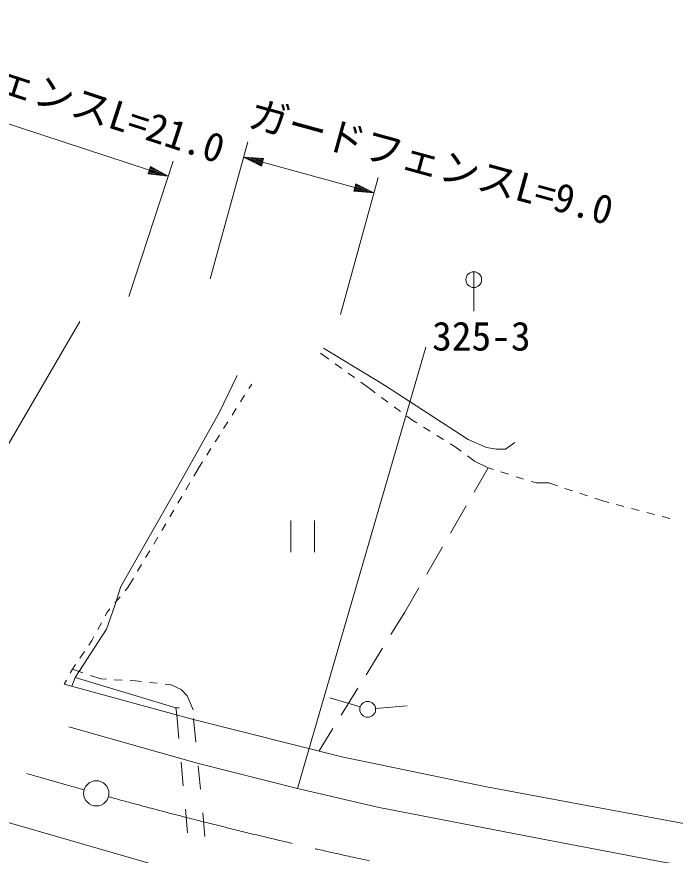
# Model space of a CAD drawing. Units: millimetres, scale not verified. Extents: x 40000 to 680000, y 20000 to 380000.
# Drawn here: x 165729 to 207408, y 271912 to 324984 of the extents above; entities that cross this region are included whole.
import ezdxf
from ezdxf.enums import TextEntityAlignment as Align

# ---------------------------------------------------------------- set-up
doc = ezdxf.new("R2010")
doc.units = ezdxf.units.MM
doc.header["$LTSCALE"] = 1000
doc.linetypes.add('CHAIN', pattern=[18.5, 12, -1.5, 3.5, -1.5])
for name, color, linetype, lineweight in [('M-BGD', 7, 'Continuous', 13), ('M-BMK', 2, 'CHAIN', 13), ('M-BMK-SRVR', 3, 'Continuous', 13), ('M-STR-HTXT', 7, 'Continuous', 13), ('M-STR-STRC', 7, 'Continuous', 13), ('M-STR-STRD', 7, 'Continuous', 13)]:
    doc.layers.add(name, color=color, linetype=linetype, lineweight=lineweight)
doc.styles.add('ＭＳ ゴシック', font='')
doc.styles.get('ＭＳ ゴシック').set_extended_font_data('MS Gothic')

msp = doc.modelspace()

# ---------------------------------------------------------------- linework, layer by layer
at = {"layer": 'M-BGD'}
for p, q in [((184957, 303694), (185486, 303313)), ((185892, 303021), (186297, 302728)), ((186703, 302436), (187108, 302144)), ((180602, 301739), (180422, 301453)), ((187514, 301851), (188043, 301470)), ((188043, 301470), (188419, 301191)), ((180154, 301031), (179887, 300608)), ((188821, 300894), (189223, 300596)), ((179620, 300185), (179353, 299763)), ((189625, 300299), (190027, 300001)), ((179086, 299340), (178818, 298918)), ((190429, 299704), (190805, 299425)), ((190805, 299425), (191044, 299277)), ((191469, 299013), (191894, 298749)), ((178551, 298495), (178284, 298072)), ((192318, 298486), (192743, 298222)), ((193168, 297958), (193407, 297810)), ((193407, 297810), (193851, 297483)), ((178017, 297650), (177749, 297227)), ((177482, 296805), (177301, 296519)), ((194254, 297187), (194698, 296860)), ((194698, 296860), (195577, 296424)), ((177301, 296519), (176942, 295911)), ((194686, 294887), (195577, 296424)), ((195577, 296424), (195900, 296323)), ((196378, 296174), (196855, 296024)), ((197332, 295874), (197809, 295725)), ((176687, 295481), (176433, 295051)), ((198286, 295575), (198609, 295474)), ((198609, 295474), (199398, 295474)), ((199398, 295474), (199951, 295291)), ((200426, 295135), (200901, 294978)), ((176178, 294620), (175923, 294190)), ((201376, 294821), (201851, 294665)), ((193182, 292292), (194185, 294022)), ((202326, 294508), (202879, 294326)), ((202879, 294326), (203198, 294241)), ((203682, 294113), (204165, 293985)), ((175669, 293760), (175414, 293330)), ((204648, 293857), (205132, 293728)), ((205615, 293600), (206098, 293472)), ((183077, 293092), (183077, 291092)), ((184577, 293092), (184577, 291092)), ((206582, 293344), (207065, 293216)), ((175159, 292899), (174905, 292469)), ((174650, 292039), (174396, 291608)), ((191678, 289696), (192681, 291426)), ((174141, 291178), (173886, 290748)), ((173632, 290318), (173377, 289887)), ((173122, 289457), (172763, 288850)), ((172763, 288850), (172593, 288650)), ((190285, 287293), (191176, 288831)), ((172270, 288269), (171946, 287888)), ((171453, 287307), (171325, 287070)), ((171623, 287506), (171453, 287307)), ((189412, 285880), (190285, 287293)), ((171088, 286630), (170850, 286190)), ((170613, 285750), (170485, 285513)), ((170485, 285513), (170286, 285219)), ((187836, 283328), (188887, 285029)), ((170006, 284805), (169726, 284391)), ((169445, 283977), (169247, 283683)), ((169247, 283683), (169107, 283431)), ((169247, 283683), (169916, 283458)), ((168866, 282993), (168726, 282741)), ((170390, 283298), (171059, 283073)), ((171059, 283073), (171404, 283053)), ((171903, 283025), (172402, 282996)), ((172902, 282967), (173247, 282947)), ((173247, 282947), (173632, 282905)), ((176835, 280526), (168726, 282741)), ((174129, 282850), (174626, 282794)), ((175123, 282739), (175508, 282696)), ((175508, 282696), (176135, 282409)), ((176135, 282409), (176512, 281997)), ((186259, 280776), (187310, 282477)), ((176512, 281997), (176889, 281118)), ((187466, 281296), (185554, 281883)), ((188442, 281195), (190433, 281379)), ((176009, 281234), (175795, 281234)), ((175855, 280793), (175993, 279300)), ((177053, 279073), (176906, 280565)), ((184861, 278512), (185734, 279925)), ((176130, 277806), (176267, 276312)), ((177348, 276087), (177201, 277580)), ((176404, 274819), (176541, 273325)), ((177643, 273102), (177496, 274594))]:
    msp.add_line(p, q, dxfattribs=at)
for points in [[(77141, 311282), (88062, 305888), (110612, 295240), (122254, 289823), (138454, 283167), (142436, 281607), (155855, 276853), (163712, 274413), (175337, 271058), (181490, 269309), (193474, 266672), (201511, 265174), (206283, 264403), (207269, 260223), (207251, 259595), (206946, 259415), (194496, 254590), (173758, 247019)], [(169727, 305695), (161905, 292312), (159711, 293594), (158227, 291056), (152957, 294136), (155398, 298311), (154552, 298806), (158442, 305462), (156036, 306869), (158316, 310771), (159833, 309884)], [(197264, 298035), (196672, 297622), (196098, 297622), (195470, 297712), (194304, 298232), (189011, 301667), (185137, 303999)], [(169426, 283172), (171417, 286221), (171920, 287657), (172314, 288912), (175902, 295209), (178557, 299963), (179687, 302277)], [(235192, 291594), (232214, 279091), (231210, 275180), (229882, 270910), (218652, 272202), (209305, 273664), (195456, 276238), (186307, 278149), (176835, 280526)], [(169208, 282610), (169426, 283172), (175795, 281234), (175855, 280793)]]:
    msp.add_lwpolyline(points, dxfattribs=at)
msp.add_circle((187944, 281149), 500, dxfattribs=at)
at = {"layer": 'M-BMK'}
for start, end in [(243.43652, 254.34356), (254.63798, 260.89202)]:
    msp.add_arc((254019, 575853), 311362, start, end, dxfattribs=at)
at = {"layer": 'M-BMK-SRVR'}
msp.add_circle((170763, 275829), 800, dxfattribs=at)
at = {"layer": 'M-STR-HTXT'}
for p, q in [((158055, 320530), (174121, 315279)), ((177969, 308391), (180347, 317071)), ((172824, 307286), (175620, 315841)), ((180082, 316106), (181222, 315535)), ((180082, 316106), (181354, 316017)), ((180082, 316106), (181288, 315776)), ((181275, 315728), (180310, 315992)), ((181301, 315824), (180337, 316089)), ((180538, 315878), (181262, 315680)), ((180591, 316071), (181314, 315873)), ((181328, 315921), (180845, 316053)), ((181100, 316035), (181341, 315969)), ((181222, 315535), (181354, 316017)), ((174198, 315516), (174043, 315041)), ((175309, 314890), (174121, 315279)), ((174136, 315326), (175087, 315016)), ((174865, 315141), (174152, 315374)), ((174167, 315421), (174643, 315266)), ((174421, 315391), (174183, 315469)), ((175309, 314890), (174198, 315516)), ((181248, 315631), (180766, 315764)), ((180994, 315649), (181235, 315583)), ((181288, 315776), (187129, 314176)), ((175309, 314890), (174043, 315041)), ((174296, 315011), (174059, 315089)), ((174074, 315136), (174549, 314981)), ((174803, 314951), (174090, 315184)), ((174105, 315231), (175056, 314921)), ((186221, 306130), (188599, 314810)), ((187195, 314417), (187063, 313935)), ((187142, 314224), (188107, 313960)), ((187879, 314075), (187155, 314273)), ((187169, 314321), (187651, 314189)), ((187423, 314303), (187182, 314369)), ((188334, 313846), (187195, 314417)), ((188334, 313846), (187063, 313935)), ((187317, 313917), (187076, 313983)), ((187089, 314032), (187571, 313899)), ((187826, 313882), (187102, 314080)), ((187116, 314128), (188080, 313864)), ((188334, 313846), (187129, 314176))]:
    msp.add_line(p, q, dxfattribs=at)
at = {"layer": 'M-STR-STRC'}
for p, q in [((194656, 308847), (194656, 306347)), ((191631, 304076), (183493, 276135))]:
    msp.add_line(p, q, dxfattribs=at)
msp.add_circle((194656, 308347), 500, dxfattribs=at)
at = {"layer": 'M-STR-STRD'}
msp.add_lwpolyline([(169016, 280046), (177142, 277732), (183493, 276135), (188677, 274933), (197934, 273148), (206671, 271480), (214869, 270251), (226153, 268807), (229633, 268412)], dxfattribs=at)

# ---------------------------------------------------------------- texts
at = {"layer": 'M-STR-HTXT', "style": 'ＭＳ ゴシック'}
for s, rotation, p in [('ガードフェンスL=21.0', 341.9, (166461, 319045)), ('ガードフェンスL=9.0', 344.682, (191577, 314391))]:
    msp.add_text(s, height=1833, rotation=rotation, dxfattribs=at).set_placement(p, align=Align.BOTTOM_CENTER)
at = {"layer": 'M-STR-STRC', "style": 'ＭＳ ゴシック'}
msp.add_text('325-3', height=1833, dxfattribs=at).set_placement((192019, 304772), align=Align.MIDDLE_LEFT)

doc.saveas('drawing.dxf')
